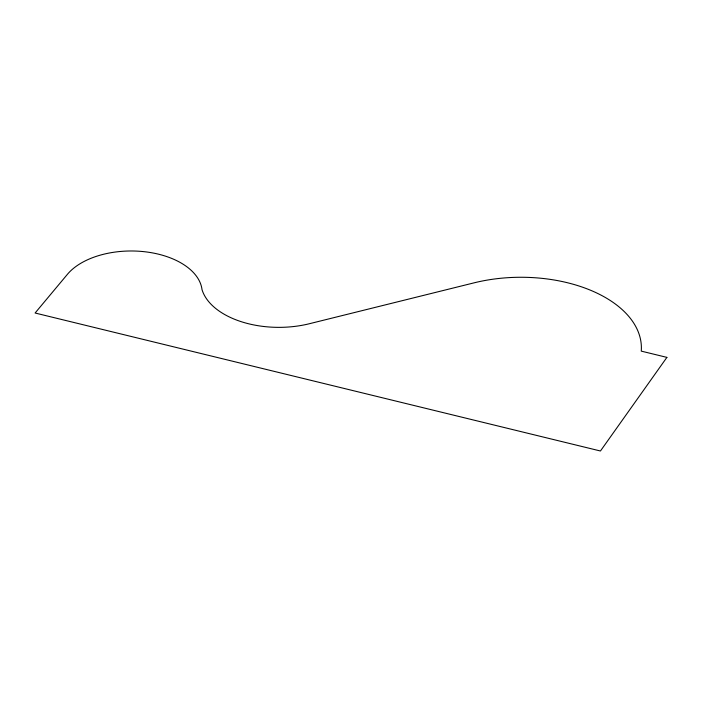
<?xml version="1.0" encoding="UTF-8"?>
<svg xmlns="http://www.w3.org/2000/svg" width="702" height="702" viewBox="0 0 702 702"><rect width="100%" height="100%" fill="white"/><g stroke="black" fill="none" stroke-linecap="round" stroke-linejoin="round"><path stroke-width="1.05" d="M666.9 357.379L600.447 451L35.1 313.013L67.427 274.307A71.007 41.637 0 0 1 144.744 251.746A71.007 41.637 0 0 1 202.018 289.645A78.115 45.806 0 0 0 309.319 323.745L474.034 282.853A120.411 70.604 0 0 1 641.259 351.123L666.9 357.379"/></g></svg>
